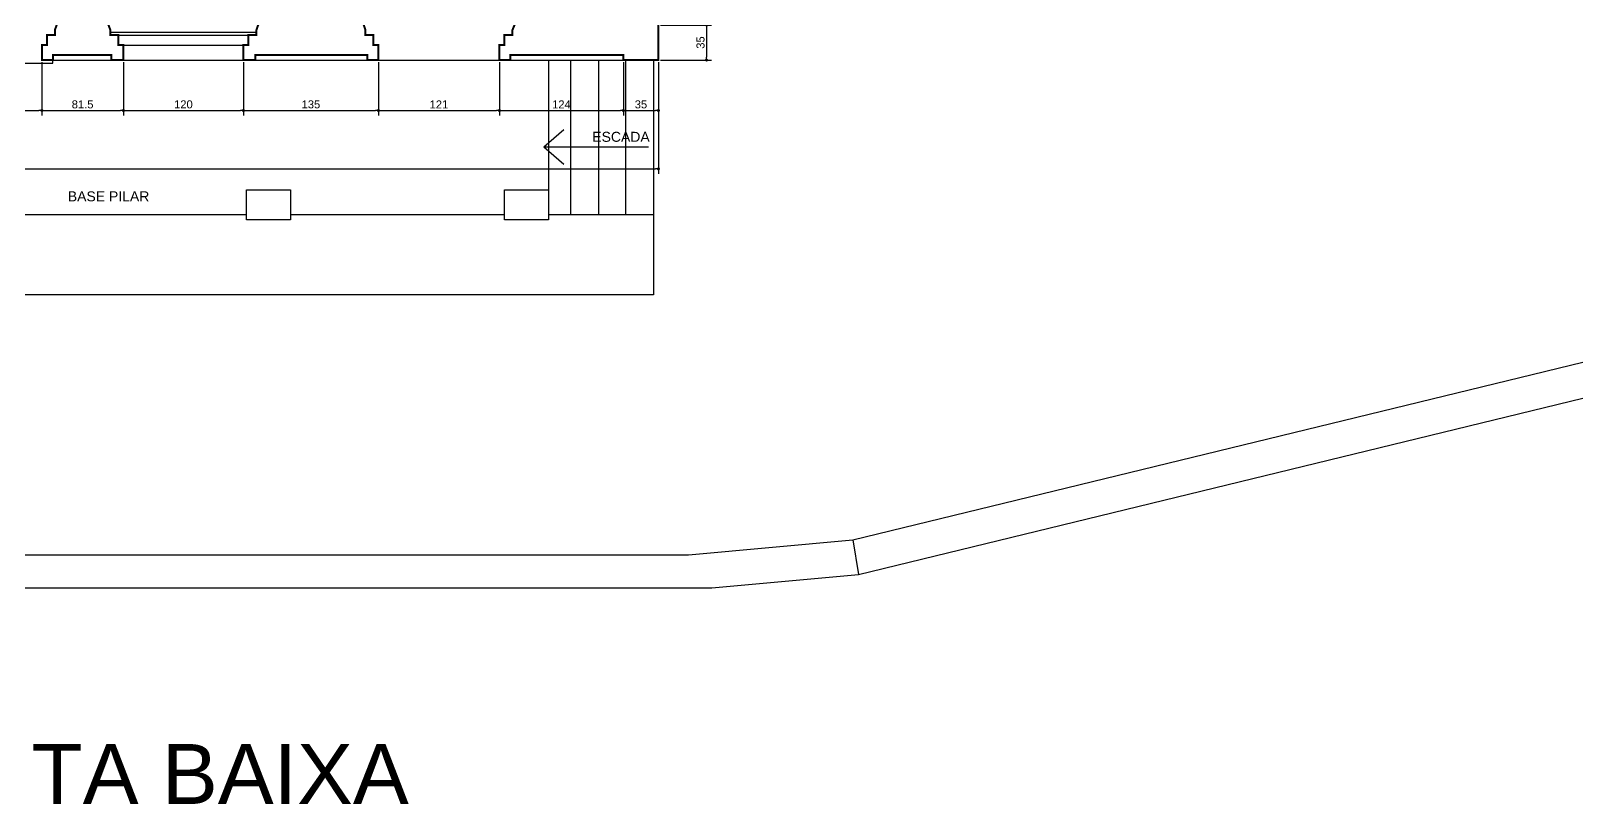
# Model space of a CAD drawing. Extents: x -6873 to 8611, y -8363 to -1732.
# Drawn here: x -5174 to -3623, y -6186 to -5413 of the extents above; entities that cross this region are included whole.
import ezdxf

# ---------------------------------------------------------------- set-up
doc = ezdxf.new("R2010")
doc.units = 0
doc.header["$PDMODE"] = 35
doc.layers.get('0').update_dxf_attribs({"linetype": 'CONTINUOUS'})
doc.layers.get('DEFPOINTS').update_dxf_attribs({"linetype": 'CONTINUOUS'})
for name, color, linetype in [('COTA', 7, 'CONTINUOUS'), ('PAREDE', 7, 'CONTINUOUS'), ('PAREDE_FINA', 7, 'CONTINUOUS')]:
    doc.layers.add(name, color=color, linetype=linetype)
doc.styles.add('TEXTO', font='ARIAL.TTF')
doc.dimstyles.new('COTA', dxfattribs={"dimtxt": 8, "dimasz": 3, "dimexe": 5, "dimexo": 2, "dimgap": 2, "dimtad": 1, "dimdec": 1, "dimdsep": 46, "dimtxsty": 'TEXTO', "dimblk1": 'DOT', "dimblk2": 'DOT', "dimsah": 1, "dimcen": 0, "dimclrd": 256, "dimclre": 256, "dimclrt": 256, "dimadec": 0, "dimazin": 0, "dimtfac": 1, "dimtdec": 4, "dimtmove": 0, "dimatfit": 3, "dimldrblk": 'DOT', "dimfxl": 1, "dimtolj": 1, "dimtzin": 0, "dimarcsym": 0})

# ---------------------------------------------------------------- blocks, each defined once
blk = doc.blocks.new('_DOT')
at = {"color": 0, "linetype": 'ByBlock'}
blk.add_line((-0.5, 0), (-1, 0), dxfattribs=at)
at = {"color": 0, "linetype": 'ByBlock', "const_width": 0.5}
blk.add_lwpolyline([(-0.25, 0, 1), (0.25, 0, 1)], format="xyb", close=True, dxfattribs=at)
blk = doc.blocks.new('*D20')
at = {"layer": 'COTA', "lineweight": -2}
for p, q in [((-5283.1, -5443.7), (-5283.1, -5497.2)), ((-5163.6, -5443.7), (-5163.6, -5497.2)), ((-5280.1, -5492.2), (-5166.6, -5492.2))]:
    blk.add_line(p, q, dxfattribs=at)
at = {"layer": 'DEFPOINTS', "color": 0}
for p in [(-5283.1, -5441.7), (-5163.6, -5441.7), (-5163.6, -5492.2)]:
    blk.add_point(p, dxfattribs=at)
at = {"layer": 'COTA', "lineweight": -2, "xscale": 3, "yscale": 3, "zscale": 3, "rotation": 180}
blk.add_blockref('_DOT', (-5283.1, -5492.2), dxfattribs=at)
at = {"layer": 'COTA', "lineweight": -2, "xscale": 3, "yscale": 3, "zscale": 3}
blk.add_blockref('_DOT', (-5163.6, -5492.2), dxfattribs=at)
at = {"layer": 'COTA', "insert": (-5223.4, -5486.1), "char_height": 8, "attachment_point": 5, "style": 'TEXTO'}
blk.add_mtext('\\A1;119.5', dxfattribs=at)
blk = doc.blocks.new('*D21')
at = {"layer": 'COTA', "lineweight": -2}
for p, q in [((-5163.6, -5443.7), (-5163.6, -5497.2)), ((-5082.1, -5443.7), (-5082.1, -5497.2)), ((-5160.6, -5492.2), (-5085.1, -5492.2))]:
    blk.add_line(p, q, dxfattribs=at)
at = {"layer": 'DEFPOINTS', "color": 0}
for p in [(-5163.6, -5441.7), (-5082.1, -5441.7), (-5082.1, -5492.2)]:
    blk.add_point(p, dxfattribs=at)
at = {"layer": 'COTA', "lineweight": -2, "xscale": 3, "yscale": 3, "zscale": 3, "rotation": 180}
blk.add_blockref('_DOT', (-5163.6, -5492.2), dxfattribs=at)
at = {"layer": 'COTA', "lineweight": -2, "xscale": 3, "yscale": 3, "zscale": 3}
blk.add_blockref('_DOT', (-5082.1, -5492.2), dxfattribs=at)
at = {"layer": 'COTA', "insert": (-5122.9, -5486.1), "char_height": 8, "attachment_point": 5, "style": 'TEXTO'}
blk.add_mtext('\\A1;81.5', dxfattribs=at)
blk = doc.blocks.new('*D22')
at = {"layer": 'COTA', "lineweight": -2}
for p, q in [((-5082.1, -5443.7), (-5082.1, -5497.2)), ((-4962.1, -5443.7), (-4962.1, -5497.2)), ((-5079.1, -5492.2), (-4965.1, -5492.2))]:
    blk.add_line(p, q, dxfattribs=at)
at = {"layer": 'DEFPOINTS', "color": 0}
for p in [(-5082.1, -5441.7), (-4962.1, -5441.7), (-4962.1, -5492.2)]:
    blk.add_point(p, dxfattribs=at)
at = {"layer": 'COTA', "lineweight": -2, "xscale": 3, "yscale": 3, "zscale": 3, "rotation": 180}
blk.add_blockref('_DOT', (-5082.1, -5492.2), dxfattribs=at)
at = {"layer": 'COTA', "lineweight": -2, "xscale": 3, "yscale": 3, "zscale": 3}
blk.add_blockref('_DOT', (-4962.1, -5492.2), dxfattribs=at)
at = {"layer": 'COTA', "insert": (-5022.1, -5486.1), "char_height": 8, "attachment_point": 5, "style": 'TEXTO'}
blk.add_mtext('\\A1;120', dxfattribs=at)
blk = doc.blocks.new('*D23')
at = {"layer": 'COTA', "lineweight": -2}
for p, q in [((-4962.1, -5443.7), (-4962.1, -5497.2)), ((-4827.1, -5443.7), (-4827.1, -5497.2)), ((-4959.1, -5492.2), (-4830.1, -5492.2))]:
    blk.add_line(p, q, dxfattribs=at)
at = {"layer": 'DEFPOINTS', "color": 0}
for p in [(-4962.1, -5441.7), (-4827.1, -5441.7), (-4827.1, -5492.2)]:
    blk.add_point(p, dxfattribs=at)
at = {"layer": 'COTA', "lineweight": -2, "xscale": 3, "yscale": 3, "zscale": 3, "rotation": 180}
blk.add_blockref('_DOT', (-4962.1, -5492.2), dxfattribs=at)
at = {"layer": 'COTA', "lineweight": -2, "xscale": 3, "yscale": 3, "zscale": 3}
blk.add_blockref('_DOT', (-4827.1, -5492.2), dxfattribs=at)
at = {"layer": 'COTA', "insert": (-4894.6, -5486.1), "char_height": 8, "attachment_point": 5, "style": 'TEXTO'}
blk.add_mtext('\\A1;135', dxfattribs=at)
blk = doc.blocks.new('*D24')
at = {"layer": 'COTA', "lineweight": -2}
for p, q in [((-4827.1, -5443.7), (-4827.1, -5497.2)), ((-4706.1, -5443.7), (-4706.1, -5497.2)), ((-4824.1, -5492.2), (-4709.1, -5492.2))]:
    blk.add_line(p, q, dxfattribs=at)
at = {"layer": 'DEFPOINTS', "color": 0}
for p in [(-4827.1, -5441.7), (-4706.1, -5441.7), (-4706.1, -5492.2)]:
    blk.add_point(p, dxfattribs=at)
at = {"layer": 'COTA', "lineweight": -2, "xscale": 3, "yscale": 3, "zscale": 3, "rotation": 180}
blk.add_blockref('_DOT', (-4827.1, -5492.2), dxfattribs=at)
at = {"layer": 'COTA', "lineweight": -2, "xscale": 3, "yscale": 3, "zscale": 3}
blk.add_blockref('_DOT', (-4706.1, -5492.2), dxfattribs=at)
at = {"layer": 'COTA', "insert": (-4766.6, -5486.1), "char_height": 8, "attachment_point": 5, "style": 'TEXTO'}
blk.add_mtext('\\A1;121', dxfattribs=at)
blk = doc.blocks.new('*D26')
at = {"layer": 'COTA', "lineweight": -2}
for p, q in [((-4706.1, -5443.7), (-4706.1, -5497.2)), ((-4582.1, -5443.7), (-4582.1, -5497.2)), ((-4703.1, -5492.2), (-4585.1, -5492.2))]:
    blk.add_line(p, q, dxfattribs=at)
at = {"layer": 'DEFPOINTS', "color": 0}
for p in [(-4706.1, -5441.7), (-4582.1, -5441.7), (-4582.1, -5492.2)]:
    blk.add_point(p, dxfattribs=at)
at = {"layer": 'COTA', "lineweight": -2, "xscale": 3, "yscale": 3, "zscale": 3, "rotation": 180}
blk.add_blockref('_DOT', (-4706.1, -5492.2), dxfattribs=at)
at = {"layer": 'COTA', "lineweight": -2, "xscale": 3, "yscale": 3, "zscale": 3}
blk.add_blockref('_DOT', (-4582.1, -5492.2), dxfattribs=at)
at = {"layer": 'COTA', "insert": (-4644.1, -5486.1), "char_height": 8, "attachment_point": 5, "style": 'TEXTO'}
blk.add_mtext('\\A1;124', dxfattribs=at)
blk = doc.blocks.new('*D105')
at = {"layer": 'COTA', "lineweight": -2}
for p, q in [((-4582.1, -5443.7), (-4582.1, -5497.2)), ((-4547.1, -5443.7), (-4547.1, -5497.2)), ((-4579.1, -5492.2), (-4550.1, -5492.2))]:
    blk.add_line(p, q, dxfattribs=at)
at = {"layer": 'DEFPOINTS', "color": 0}
for p in [(-4582.1, -5441.7), (-4547.1, -5441.7), (-4547.1, -5492.2)]:
    blk.add_point(p, dxfattribs=at)
at = {"layer": 'COTA', "lineweight": -2, "xscale": 3, "yscale": 3, "zscale": 3, "rotation": 180}
blk.add_blockref('_DOT', (-4582.1, -5492.2), dxfattribs=at)
at = {"layer": 'COTA', "lineweight": -2, "xscale": 3, "yscale": 3, "zscale": 3}
blk.add_blockref('_DOT', (-4547.1, -5492.2), dxfattribs=at)
at = {"layer": 'COTA', "insert": (-4564.6, -5486.1), "char_height": 8, "attachment_point": 5, "style": 'TEXTO'}
blk.add_mtext('\\A1;35', dxfattribs=at)
blk = doc.blocks.new('*D107')
at = {"layer": 'COTA', "lineweight": -2}
for p, q in [((-4545.1, -5406.7), (-4494, -5406.7)), ((-4499, -5409.7), (-4499, -5438.7)), ((-4545.1, -5441.7), (-4494, -5441.7))]:
    blk.add_line(p, q, dxfattribs=at)
at = {"layer": 'DEFPOINTS', "color": 0}
for p in [(-4547.1, -5406.7), (-4547.1, -5441.7), (-4499, -5441.7)]:
    blk.add_point(p, dxfattribs=at)
at = {"layer": 'COTA', "lineweight": -2, "xscale": 3, "yscale": 3, "zscale": 3}
for p, rotation in [((-4499, -5406.7), 90), ((-4499, -5441.7), 270)]:
    blk.add_blockref('_DOT', p, dxfattribs=dict(at, rotation=rotation))
at = {"layer": 'COTA', "insert": (-4505, -5424.2), "char_height": 8, "attachment_point": 5, "rotation": 90, "style": 'TEXTO'}
blk.add_mtext('\\A1;35', dxfattribs=at)
blk = doc.blocks.new('*D134')
at = {"layer": 'COTA', "lineweight": -2}
for p, q in [((-6180.6, -5443.7), (-6180.6, -5555.6)), ((-4547.1, -5443.7), (-4547.1, -5555.6)), ((-6177.6, -5550.6), (-4550.1, -5550.6))]:
    blk.add_line(p, q, dxfattribs=at)
at = {"layer": 'DEFPOINTS', "color": 0}
for p in [(-6180.6, -5441.7), (-4547.1, -5441.7), (-4547.1, -5550.6)]:
    blk.add_point(p, dxfattribs=at)
at = {"layer": 'COTA', "lineweight": -2, "xscale": 3, "yscale": 3, "zscale": 3, "rotation": 180}
blk.add_blockref('_DOT', (-6180.6, -5550.6), dxfattribs=at)
at = {"layer": 'COTA', "lineweight": -2, "xscale": 3, "yscale": 3, "zscale": 3}
blk.add_blockref('_DOT', (-4547.1, -5550.6), dxfattribs=at)
at = {"layer": 'COTA', "insert": (-5363.9, -5544.5), "char_height": 8, "attachment_point": 5, "style": 'TEXTO'}
blk.add_mtext('\\A1;1633.5', dxfattribs=at)

msp = doc.modelspace()

# ---------------------------------------------------------------- linework, layer by layer
at = {"layer": 'PAREDE', "const_width": 2}
for points in [[(-5150.61, -5411.66), (-5150.61, -5416.66), (-5158.61, -5416.66), (-5158.61, -5426.66), (-5163.61, -5426.66), (-5163.61, -5441.66), (-5152.61, -5441.66), (-5152.61, -5436.66), (-5094.11, -5436.66), (-5094.11, -5441.66), (-5082.11, -5441.66), (-5082.11, -5426.66), (-5087.11, -5426.66), (-5087.11, -5416.66), (-5095.11, -5416.66), (-5095.11, -5411.66), (-5107.61, -5379.16), (-5139.11, -5379.16)], [(-4935.61, -5387.16), (-4914.61, -5387.16), (-4914.61, -5379.16), (-4850.61, -5379.16), (-4840.11, -5411.66), (-4840.11, -5416.66), (-4832.11, -5416.66), (-4832.11, -5426.66), (-4827.11, -5426.66), (-4827.11, -5441.66), (-4838.11, -5441.66), (-4838.11, -5436.66), (-4950.11, -5436.66), (-4950.11, -5441.66), (-4962.11, -5441.66), (-4962.11, -5426.66), (-4957.11, -5426.66), (-4957.11, -5416.66), (-4949.11, -5416.66), (-4949.11, -5411.66), (-4937.61, -5379.16), (-4935.61, -5379.16)]]:
    msp.add_lwpolyline(points, close=True, dxfattribs=at)
msp.add_lwpolyline([(-4679.61, -5379.16), (-4693.11, -5411.66), (-4693.11, -5416.66), (-4701.11, -5416.66), (-4701.11, -5426.66), (-4706.11, -5426.66), (-4706.11, -5441.66), (-4695.11, -5441.66), (-4695.11, -5436.66), (-4582.11, -5436.66), (-4582.11, -5441.66), (-4547.11, -5441.66), (-4547.11, -5406.66)], dxfattribs=at)
at = {"layer": 'PAREDE_FINA'}
msp.add_line((-4661.66, -5528.54), (-4557.04, -5528.54), dxfattribs=at)
for points in [[(-5095.11, -5413.66), (-4949.11, -5413.66)], [(-5087.11, -5416.66), (-4957.11, -5416.66)], [(-5082.11, -5426.66), (-4962.11, -5426.66)], [(-5294.11, -5441.66), (-5294.11, -5444.66), (-5152.61, -5444.66), (-5152.61, -5441.66)], [(-5152.61, -5441.66), (-5094.11, -5441.66)], [(-5082.11, -5441.66), (-4962.11, -5441.66)], [(-4950.11, -5441.66), (-4838.11, -5441.66)], [(-4827.11, -5441.66), (-4706.11, -5441.66)], [(-4695.11, -5441.66), (-4582.11, -5441.66)], [(-4657.11, -5441.66), (-4657.11, -5596.66)], [(-4635.11, -5441.66), (-4635.11, -5596.66)], [(-4607.11, -5441.66), (-4607.11, -5596.66)], [(-4580.11, -5441.66), (-4580.11, -5596.66)], [(-4552.11, -5441.66), (-4552.11, -5676.66)], [(-4661.66, -5528.54), (-4641.73, -5511.35)], [(-4661.66, -5528.54), (-4641.73, -5545.72)], [(-4959.11, -5596.66), (-5182.11, -5596.66)], [(-4701.11, -5596.66), (-4915.11, -5596.66)], [(-4552.11, -5596.66), (-4657.11, -5596.66)], [(-4552.11, -5676.66), (-6455.61, -5676.66)], [(-4352.79, -5921.66), (-3622.67, -5744.09)], [(-4347.03, -5956.28), (-3622.67, -5780.12)], [(-4517.11, -5936.66), (-4352.79, -5921.66)], [(-4352.79, -5921.66), (-4347.03, -5956.28)], [(-6420.61, -5936.66), (-4517.11, -5936.66)], [(-4493.6, -5969.66), (-4347.03, -5956.28)], [(-6455.61, -5969.66), (-4493.6, -5969.66)]]:
    msp.add_lwpolyline(points, dxfattribs=at)
for points in [[(-4915.11, -5596.66), (-4915.11, -5601.66), (-4959.11, -5601.66), (-4959.11, -5571.66), (-4915.11, -5571.66)], [(-4657.11, -5596.66), (-4657.11, -5601.66), (-4701.11, -5601.66), (-4701.11, -5571.66), (-4657.11, -5571.66)]]:
    msp.add_lwpolyline(points, close=True, dxfattribs=at)

# ---------------------------------------------------------------- texts
at = {"layer": 'PAREDE_FINA', "style": 'TEXTO'}
for s, height, p in [('ESCADA', 10, (-4613.26, -5523.52)), ('BASE PILAR', 10, (-5137.68, -5583.07)), ('PLANTA BAIXA', 60, (-5392.93, -6186.01))]:
    msp.add_text(s, height=height, dxfattribs=at).set_placement(p)

# ---------------------------------------------------------------- dimensions: what is measured, and where the dimension line sits
at = {"layer": 'COTA'}
dim = msp.add_linear_dim(base=(-4498.95, -5441.66), p1=(-4547.11, -5406.66), p2=(-4547.11, -5441.66), angle=90, dimstyle='COTA', dxfattribs=at)
dim.commit()
dim.dimension.update_dxf_attribs({"geometry": '*D107', "text_midpoint": (-4505.04, -5424.16)})
for base, p1, p2, picture, middle in [((-4547.11, -5550.6), (-6180.61, -5441.66), (-4547.11, -5441.66), '*D134', (-5363.86, -5544.52)), ((-5163.61, -5492.16), (-5283.11, -5441.66), (-5163.61, -5441.66), '*D20', (-5223.36, -5486.08)), ((-5082.11, -5492.16), (-5163.61, -5441.66), (-5082.11, -5441.66), '*D21', (-5122.86, -5486.08)), ((-4962.11, -5492.16), (-5082.11, -5441.66), (-4962.11, -5441.66), '*D22', (-5022.11, -5486.08)), ((-4827.11, -5492.16), (-4962.11, -5441.66), (-4827.11, -5441.66), '*D23', (-4894.61, -5486.07)), ((-4706.11, -5492.16), (-4827.11, -5441.66), (-4706.11, -5441.66), '*D24', (-4766.61, -5486.15)), ((-4582.11, -5492.16), (-4706.11, -5441.66), (-4582.11, -5441.66), '*D26', (-4644.11, -5486.15)), ((-4547.11, -5492.16), (-4582.11, -5441.66), (-4547.11, -5441.66), '*D105', (-4564.61, -5486.07))]:
    dim = msp.add_linear_dim(base=base, p1=p1, p2=p2, dimstyle='COTA', dxfattribs=at)
    dim.commit()
    dim.dimension.update_dxf_attribs({"geometry": picture, "text_midpoint": middle})

doc.saveas('drawing.dxf')
